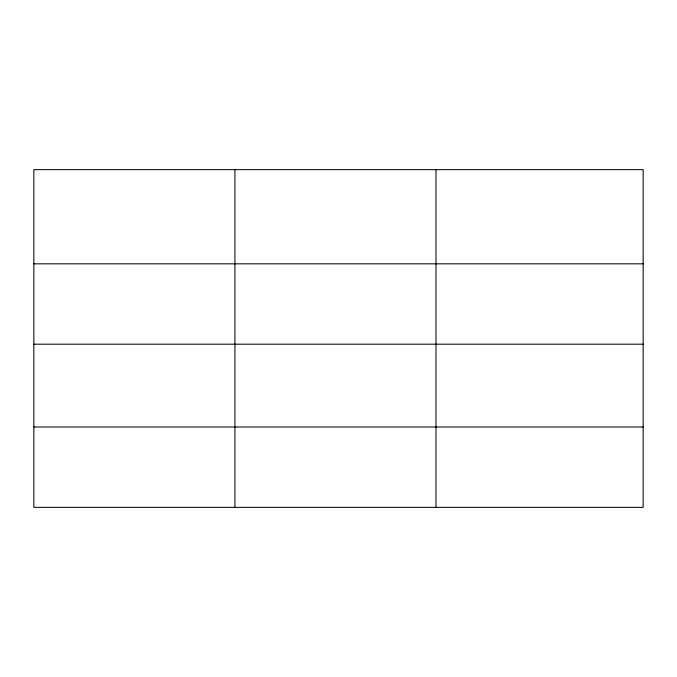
<?xml version="1.0" encoding="UTF-8"?>
<svg xmlns="http://www.w3.org/2000/svg" width="677" height="677" viewBox="0 0 677 677"><rect width="100%" height="100%" fill="white"/><g stroke="black" fill="none" stroke-linecap="round" stroke-linejoin="round"><path stroke-width="1.02" d="M643.15 344.195L643.15 169.639L33.85 169.639L33.85 507.361L643.15 507.361L643.15 344.195L33.85 344.195M33.85 263.835L643.15 263.835M33.85 427.001L643.15 427.001M435.988 169.639L435.988 507.361M234.919 169.639L234.919 507.361"/></g></svg>
